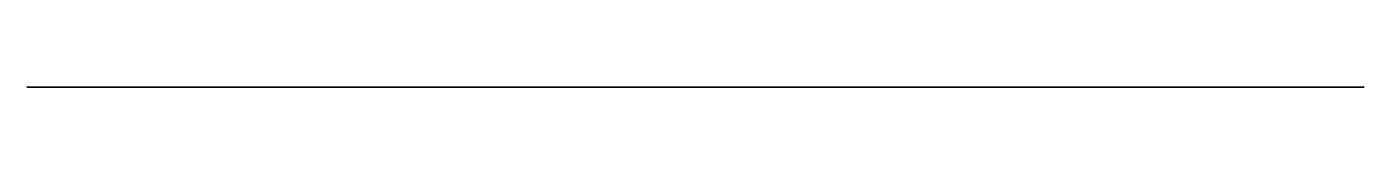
# Model space of a CAD drawing. Header units: metres. Extents: x -1.5 to 1.5, y 0 to 0.
import ezdxf

# ---------------------------------------------------------------- set-up
doc = ezdxf.new("R2010")
doc.units = ezdxf.units.M

msp = doc.modelspace()

# ---------------------------------------------------------------- linework, layer by layer
at = {"layer": 'GroundArrow'}
msp.add_polyline3d([(-1.5, 0, 1.25), (-0.5, 0, 1.25), (-0.5, 0, -2.75), (0.5, 0, -2.75), (0.5, 0, 1.25), (1.5, 0, 1.25), (0, 0, 2.75)], close=True, dxfattribs=at)

doc.saveas('drawing.dxf')
